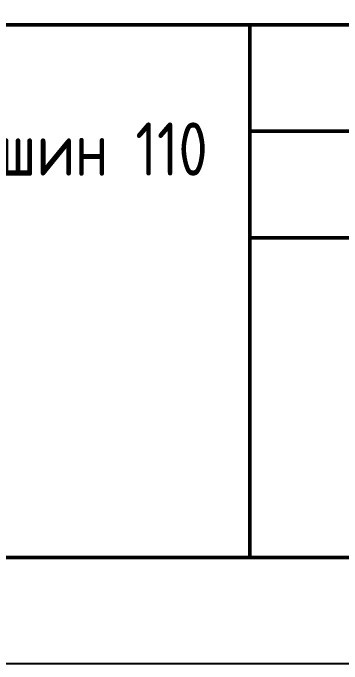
# Model space of a CAD drawing. Header units: millimetres. Extents: x -1050 to 7068, y 0 to 517.
# Drawn here: x -485.93 to -470.48, y 0 to 30.55 of the extents above; entities that cross this region are included whole.
import ezdxf

# ---------------------------------------------------------------- set-up
doc = ezdxf.new("R2010")
doc.units = ezdxf.units.MM
doc.styles.add('Gost_type_A', font='GOST_A.TTF')

# ---------------------------------------------------------------- blocks, each defined once
blk = doc.blocks.new('Формат_А4')
blk.add_lwpolyline([(0, 297), (0, 0), (-210, 0), (-210, 297)], close=True)
at = {"lineweight": 50}
blk.add_lwpolyline([(-190, 292), (-5, 292), (-5, 5), (-190, 5)], close=True, dxfattribs=at)
blk = doc.blocks.new('Штамп большой нижний текстовый')
at = {"lineweight": 50}
for points in [[(-120, 25), (0, 25), (0, 40), (-120, 40)], [(-120, 25), (-50, 25), (-50, 0), (-120, 0)], [(-50, 20), (-50, 25), (-35, 25), (-35, 20)], [(-50, 15), (0, 15), (0, 0), (-50, 0)]]:
    blk.add_lwpolyline(points, close=True, dxfattribs=at)
blk.add_lwpolyline([(-50, 15), (-50, 20), (-45, 20), (-45, 15)], close=True)

msp = doc.modelspace()

# ---------------------------------------------------------------- block references
for name, p in [('Формат_А4', (-419.808, 0)), ('Штамп большой нижний текстовый', (-424.808, 5))]:
    msp.add_blockref(name, p)

# ---------------------------------------------------------------- texts
at = {"insert": (-509.808, 20), "char_height": 2.5, "width": 68, "attachment_point": 5, "style": 'Gost_type_A'}
msp.add_mtext('Шкаф дифференциальной защиты сборных шин 110 - 220 кВ (16 присоединений), УРОВ  \\PШЭТ 240.02-1-ЮИРЗ', dxfattribs=at)

doc.saveas('drawing.dxf')
